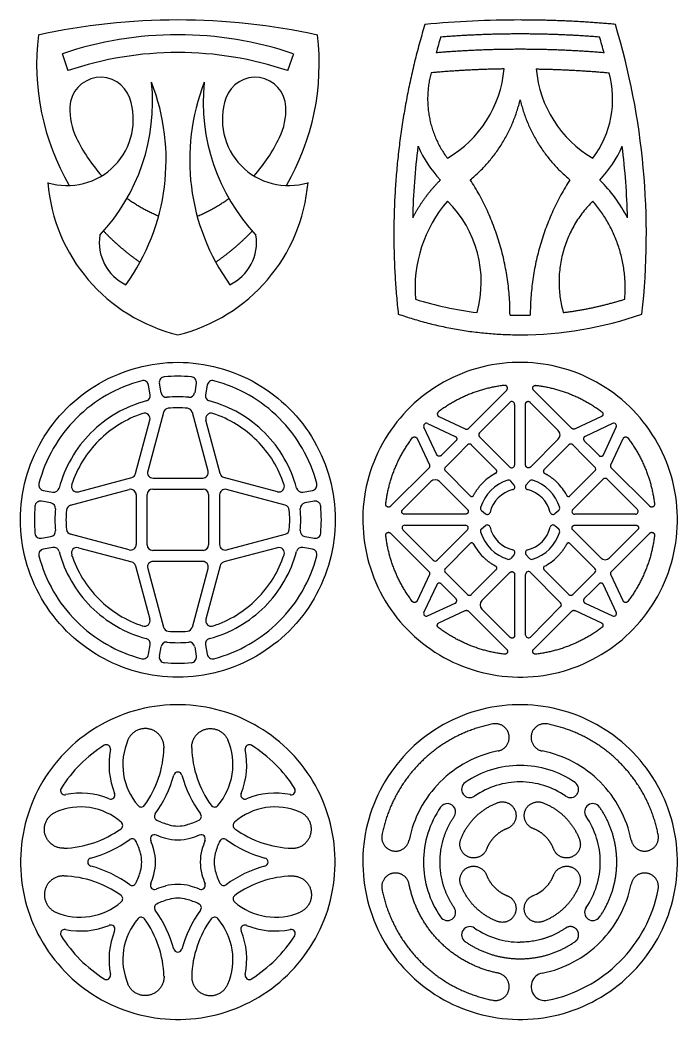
# Model space of a CAD drawing. Header units: millimetres. Extents: x -105 to 105, y -117 to 106.
# Drawn here: x -105.3 to -31.9, y -5.2 to 106.3 of the extents above; entities that cross this region are included whole.
import ezdxf

# ---------------------------------------------------------------- set-up
doc = ezdxf.new("R2010")
doc.units = ezdxf.units.MM
doc.header["$MEASUREMENT"] = 0
doc.layers.add('Layer 03', color=5, linetype='Continuous')

msp = doc.modelspace()

# ---------------------------------------------------------------- linework, layer by layer
at = {"layer": 'Layer 03'}
for p, q in [((-99.98, 100.65), (-100.62, 102.54)), ((-74.85, 102.54), (-75.49, 100.65)), ((-90.82, 64.52), (-91.01, 65.58)), ((-89.61, 64.73), (-89.8, 65.8)), ((-85.68, 65.8), (-85.86, 64.73)), ((-84.46, 65.58), (-84.65, 64.52)), ((-55.32, 60.76), (-51.05, 65.04)), ((-43.78, 60.76), (-48.06, 65.04)), ((-54.08, 60.27), (-50.69, 63.65)), ((-48.46, 63.7), (-45.29, 60.53)), ((-89.35, 62.55), (-91.1, 56)), ((-84.37, 56), (-86.12, 62.55)), ((-50.17, 63.44), (-50.17, 56.67)), ((-48.94, 56.67), (-48.94, 63.5)), ((-92.45, 55.72), (-90.86, 61.68)), ((-83.02, 55.72), (-84.62, 61.68)), ((-58.61, 62.07), (-55.67, 60.7)), ((-40.49, 62.07), (-43.43, 60.7)), ((-58.85, 57.82), (-60.28, 60.9)), ((-59.88, 61.31), (-56.8, 59.87)), ((-39.23, 61.31), (-42.3, 59.87)), ((-40.25, 57.82), (-38.82, 60.9)), ((-61.05, 59.63), (-59.68, 56.69)), ((-56.71, 59.37), (-57.53, 58.55)), ((-50.69, 56.45), (-54.08, 59.83)), ((-45.29, 59.57), (-48.41, 56.45)), ((-42.39, 59.37), (-41.57, 58.55)), ((-39.42, 56.69), (-38.05, 59.63)), ((-57.53, 58.55), (-58.35, 57.73)), ((-55.43, 58.91), (-56.66, 57.68)), ((-52.21, 56.13), (-55, 58.91)), ((-44.11, 58.91), (-46.89, 56.13)), ((-42.44, 57.68), (-43.67, 58.91)), ((-41.57, 58.55), (-40.75, 57.73)), ((-56.66, 57.68), (-57.89, 56.45)), ((-41.21, 56.45), (-42.44, 57.68)), ((-59.74, 56.34), (-64.02, 52.07)), ((-57.89, 56.02), (-55.11, 53.23)), ((-44, 53.23), (-41.21, 56.02)), ((-35.09, 52.07), (-39.36, 56.34)), ((-98.84, 53.69), (-92.89, 55.29)), ((-90.51, 55.22), (-87.74, 55.22)), ((-87.74, 55.22), (-84.96, 55.22)), ((-76.63, 53.69), (-82.59, 55.29)), ((-62.68, 51.67), (-59.51, 54.84)), ((-58.55, 54.84), (-55.43, 51.71)), ((-50.21, 54.43), (-50.59, 54.89)), ((-48.9, 54.43), (-48.51, 54.89)), ((-43.67, 51.71), (-40.29, 55.1)), ((-39.86, 55.1), (-36.47, 51.71)), ((-102.75, 53.84), (-101.68, 53.66)), ((-99.71, 52.18), (-93.16, 53.94)), ((-90.54, 53.99), (-87.74, 53.99)), ((-87.74, 53.99), (-84.93, 53.99)), ((-75.76, 52.18), (-82.31, 53.94)), ((-73.79, 53.66), (-72.73, 53.84)), ((-101.9, 52.44), (-102.96, 52.63)), ((-92.39, 53.35), (-92.39, 50.57)), ((-91.16, 50.57), (-91.16, 53.38)), ((-84.31, 53.38), (-84.31, 50.57)), ((-83.08, 53.35), (-83.08, 50.57)), ((-72.51, 52.63), (-73.58, 52.44)), ((-53.87, 51.61), (-53.41, 51.23)), ((-45.24, 51.61), (-45.69, 51.23)), ((-92.39, 50.57), (-92.39, 47.8)), ((-91.16, 47.77), (-91.16, 50.57)), ((-84.31, 50.57), (-84.31, 47.77)), ((-83.08, 50.57), (-83.08, 47.8)), ((-55.65, 51.19), (-62.48, 51.19)), ((-36.69, 51.19), (-43.46, 51.19)), ((-64.02, 49.08), (-59.74, 44.8)), ((-59.25, 46.05), (-62.63, 49.43)), ((-62.42, 49.96), (-55.65, 49.96)), ((-55.43, 49.43), (-58.81, 46.05)), ((-53.87, 49.54), (-53.41, 49.92)), ((-45.69, 49.92), (-45.24, 49.54)), ((-40.55, 46.31), (-43.67, 49.43)), ((-43.46, 49.96), (-36.62, 49.96)), ((-36.42, 49.48), (-39.59, 46.31)), ((-39.36, 44.8), (-35.09, 49.08)), ((-102.96, 48.51), (-101.9, 48.7)), ((-93.16, 47.21), (-99.71, 48.96)), ((-82.31, 47.21), (-75.76, 48.96)), ((-73.58, 48.7), (-72.51, 48.51)), ((-101.68, 47.49), (-102.75, 47.3)), ((-98.84, 47.45), (-92.89, 45.86)), ((-87.74, 47.15), (-90.54, 47.15)), ((-84.93, 47.15), (-87.74, 47.15)), ((-76.63, 47.45), (-82.59, 45.86)), ((-72.73, 47.3), (-73.79, 47.49)), ((-55.11, 47.91), (-57.89, 45.13)), ((-41.21, 45.13), (-44, 47.91)), ((-87.74, 45.92), (-90.51, 45.92)), ((-84.96, 45.92), (-87.74, 45.92)), ((-50.21, 46.71), (-50.59, 46.26)), ((-48.51, 46.26), (-48.9, 46.71)), ((-92.45, 45.42), (-90.86, 39.47)), ((-91.1, 45.15), (-89.35, 38.6)), ((-86.12, 38.6), (-84.37, 45.15)), ((-83.02, 45.42), (-84.62, 39.47)), ((-57.89, 44.69), (-56.66, 43.46)), ((-55, 42.23), (-52.21, 45.02)), ((-53.82, 41.57), (-50.69, 44.69)), ((-48.41, 44.69), (-45.03, 41.31)), ((-46.89, 45.02), (-44.11, 42.23)), ((-42.44, 43.46), (-41.21, 44.69)), ((-59.68, 44.45), (-61.05, 41.51)), ((-50.17, 44.48), (-50.17, 37.64)), ((-48.94, 37.71), (-48.94, 44.48)), ((-38.05, 41.51), (-39.42, 44.45)), ((-58.85, 43.32), (-60.28, 40.25)), ((-57.53, 42.59), (-58.35, 43.41)), ((-56.71, 41.77), (-57.53, 42.59)), ((-56.66, 43.46), (-55.43, 42.23)), ((-43.67, 42.23), (-42.44, 43.46)), ((-41.57, 42.59), (-42.39, 41.77)), ((-40.75, 43.41), (-41.57, 42.59)), ((-38.82, 40.25), (-40.25, 43.32)), ((-59.88, 39.84), (-56.8, 41.27)), ((-42.3, 41.27), (-39.23, 39.84)), ((-58.61, 39.07), (-55.67, 40.44)), ((-55.32, 40.38), (-51.05, 36.11)), ((-50.65, 37.45), (-53.82, 40.61)), ((-45.03, 40.88), (-48.41, 37.49)), ((-48.06, 36.11), (-43.78, 40.38)), ((-43.43, 40.44), (-40.49, 39.07)), ((-91.01, 35.56), (-90.82, 36.63)), ((-89.8, 35.35), (-89.61, 36.41)), ((-85.86, 36.41), (-85.68, 35.35)), ((-84.65, 36.63), (-84.46, 35.56))]:
    msp.add_line(p, q, dxfattribs=at)
for centre, radius, start, end in [((-87.74, 33.05), 73.26, 90, 102.2695), ((-87.74, 33.05), 73.26, 77.7305, 90), ((-49.55, -8.15), 114.46, 90, 95.3285), ((-116.34, 82.42), 80.87, 353.6714, 16.8128), ((-76.57, 101.39), 26.93, 173.0705, 210.1946), ((-87.74, 64.51), 40.16, 90, 108.7123), ((-87.74, 64.51), 40.16, 71.2877, 90), ((-98.9, 101.39), 26.93, 329.8054, 6.9295), ((17.23, 82.42), 78.79, 163.7768, 165.1262), ((-116.34, 82.42), 78.79, 14.8738, 16.2232), ((-87.74, 64.51), 38.17, 90, 108.7123), ((-87.74, 64.51), 38.17, 71.2877, 90), ((-64.12, 101.98), 12.83, 300.2039, 354.9475), ((-34.98, 101.98), 12.83, 185.0525, 239.7961), ((-50.26, 97.51), 11.03, 323.1462, 15.2845), ((-96.35, 96.49), 3.43, 18.7782, 177.8169), ((-112.18, 97.14), 21.62, 316.695, 5.8814), ((-112.87, 90.7), 23.82, 324.2402, 21.3168), ((-62.6, 90.7), 23.82, 158.6832, 215.7598), ((-63.29, 97.14), 21.62, 174.1186, 223.305), ((-79.12, 96.49), 3.43, 2.1831, 161.2218), ((-100.09, 95.22), 7.38, 252.9159, 18.7782), ((-75.39, 95.22), 7.38, 161.2218, 287.0841), ((-92.47, 96.34), 7.32, 177.8169, 205.3822), ((-83, 96.34), 7.32, 334.6178, 2.1831), ((-82.97, 100.85), 17.83, 205.3822, 221.9607), ((-92.5, 100.85), 17.83, 318.0393, 334.6178), ((17.23, 82.42), 78.79, 172.8461, 178.6789), ((-48.84, 97.51), 13.2, 203.5389, 223.2928), ((-50.26, 97.51), 13.2, 316.7072, 336.4611), ((-116.34, 82.42), 78.79, 1.3211, 7.1539), ((-83.22, 89.76), 19.1, 184.7834, 256.3342), ((-92.25, 89.76), 19.1, 283.6658, 355.2166), ((-52.7, 76.39), 17.05, 27.4007, 45.0238), ((-46.4, 76.39), 14.88, 139.2287, 184.7262), ((-66.53, 77.1), 12.64, 344.3037, 45.4821), ((-91.28, 81.5), 5.23, 170.9771, 244.4599), ((-84.19, 81.5), 5.23, 295.5401, 9.0229), ((-49.55, 112.41), 39.03, 252.5978, 262.9238), ((-49.55, 112.41), 39.03, 268.3405, 270), ((-49.55, 112.41), 41.21, 270, 289.2598), ((-49.55, 112.41), 39.03, 270, 271.6595), ((-87.74, 50.57), 16.01, 104.5845, 135), ((-91.61, 65.48), 0.615, 10, 104.5845), ((-89.19, 65.9), 0.615, 95.4155, 190), ((-87.74, 50.57), 16.01, 90, 95.4155), ((-87.74, 50.57), 16.01, 84.5845, 90), ((-86.28, 65.9), 0.615, 350, 84.5845), ((-83.86, 65.48), 0.615, 75.4155, 170), ((-87.74, 50.57), 16.01, 45, 75.4155), ((-89, 64.84), 0.615, 190, 275.0699), ((-86.47, 64.84), 0.615, 264.9301, 350), ((-87.74, 50.57), 13.71, 104.9301, 135), ((-91.43, 64.41), 0.615, 284.9301, 10), ((-87.74, 50.57), 13.71, 90, 95.0699), ((-87.74, 50.57), 13.71, 84.9301, 90), ((-84.05, 64.41), 0.615, 170, 255.0699), ((-87.74, 50.57), 13.71, 45, 75.0699), ((-50.48, 63.44), 0.308, 0, 135), ((-88.75, 62.39), 0.615, 94.9238, 165), ((-87.74, 50.57), 12.48, 90, 94.9238), ((-87.74, 50.57), 12.48, 85.0762, 90), ((-86.72, 62.39), 0.615, 15, 85.0762), ((-87.74, 50.57), 16.01, 135, 165.4155), ((-87.74, 50.57), 12.48, 108.2521, 135), ((-91.45, 61.84), 0.615, 345, 108.2521), ((-84.02, 61.84), 0.615, 71.7479, 195), ((-87.74, 50.57), 12.48, 45, 71.7479), ((-87.74, 50.57), 16.01, 14.5845, 45), ((-87.74, 50.57), 13.71, 135, 165.0699), ((-87.74, 50.57), 13.71, 14.9301, 45), ((-60.01, 61.03), 0.308, 135, 205), ((-60.01, 61.03), 0.308, 65, 135), ((-53.86, 60.05), 0.308, 135, 225), ((-45.77, 60.05), 0.677, 315, 45), ((-39.1, 61.03), 0.308, 45, 115), ((-39.1, 61.03), 0.308, 335, 45), ((-87.74, 50.57), 12.48, 135, 161.7479), ((-87.74, 50.57), 12.48, 18.2521, 45), ((-55.21, 58.7), 0.308, 45, 135), ((-43.89, 58.7), 0.308, 45, 135), ((-90.51, 55.84), 0.615, 165, 270), ((-84.96, 55.84), 0.615, 270, 15), ((-57.68, 56.23), 0.308, 135, 225), ((-50.48, 56.67), 0.308, 225, 0), ((-41.43, 56.23), 0.308, 315, 45), ((-93.05, 55.88), 0.615, 285, 345), ((-82.43, 55.88), 0.615, 195, 255), ((-59.03, 54.36), 0.677, 45, 135), ((-49.55, 50.57), 4.62, 107.1882, 162.8118), ((-49.55, 50.57), 5.86, 117.6095, 135), ((-50.83, 54.69), 0.308, 40, 107.1882), ((-48.28, 54.69), 0.308, 72.8118, 140), ((-49.55, 50.57), 4.62, 17.1882, 72.8118), ((-49.55, 50.57), 5.86, 27.6095, 45), ((-40.07, 54.88), 0.308, 45, 135), ((-102.64, 54.45), 0.615, 165.4155, 260), ((-101.57, 54.26), 0.615, 260, 345.0699), ((-99, 54.29), 0.615, 161.7479, 285), ((-93, 53.35), 0.615, 0, 105), ((-90.54, 53.38), 0.615, 90, 180), ((-84.93, 53.38), 0.615, 360, 90), ((-82.47, 53.35), 0.615, 75, 180), ((-76.47, 54.29), 0.615, 255, 18.2521), ((-73.9, 54.26), 0.615, 194.9301, 280), ((-72.83, 54.45), 0.615, 280, 14.5845), ((-49.55, 50.57), 3.46, 103.6987, 166.3013), ((-50.44, 54.23), 0.308, 283.6987, 40), ((-48.66, 54.23), 0.308, 140, 256.3013), ((-49.55, 50.57), 3.46, 13.6987, 76.3013), ((-103.07, 52.03), 0.615, 80, 174.5845), ((-102, 51.84), 0.615, 354.9301, 80), ((-73.47, 51.84), 0.615, 100, 185.0699), ((-72.41, 52.03), 0.615, 5.4155, 100), ((-87.74, 50.57), 16.01, 174.5845, 180), ((-87.74, 50.57), 13.71, 174.9301, 180), ((-87.74, 50.57), 12.48, 175.0762, 180), ((-99.55, 51.59), 0.615, 105, 175.0762), ((-75.92, 51.59), 0.615, 4.9238, 75), ((-87.74, 50.57), 12.48, 360, 4.9238), ((-87.74, 50.57), 13.71, 0, 5.0699), ((-87.74, 50.57), 16.01, 360, 5.4155), ((-53.67, 51.85), 0.308, 162.8118, 230), ((-53.21, 51.47), 0.308, 230, 346.3013), ((-45.89, 51.47), 0.308, 193.6987, 310), ((-45.44, 51.85), 0.308, 310, 17.1882), ((-43.46, 51.5), 0.308, 135, 270), ((-36.69, 51.5), 0.308, 270, 45), ((-87.74, 50.57), 16.01, 180, 185.4155), ((-87.74, 50.57), 13.71, 180, 185.0699), ((-87.74, 50.57), 12.48, 180, 184.9238), ((-87.74, 50.57), 12.48, 355.0762, 0), ((-87.74, 50.57), 13.71, 354.9301, 360), ((-87.74, 50.57), 16.01, 354.5845, 360), ((-102, 49.31), 0.615, 280, 5.0699), ((-99.55, 49.55), 0.615, 184.9238, 255), ((-75.92, 49.55), 0.615, 285, 355.0762), ((-73.47, 49.31), 0.615, 174.9301, 260), ((-62.42, 49.65), 0.308, 90, 225), ((-55.65, 49.65), 0.308, 315, 90), ((-53.67, 49.3), 0.308, 130, 197.1882), ((-49.55, 50.57), 4.62, 197.1882, 252.8118), ((-53.21, 49.68), 0.308, 13.6987, 130), ((-49.55, 50.57), 3.46, 193.6987, 256.3013), ((-49.55, 50.57), 3.46, 283.6987, 346.3013), ((-49.55, 50.57), 4.62, 287.1882, 342.8118), ((-45.89, 49.68), 0.308, 50, 166.3013), ((-45.44, 49.3), 0.308, 342.8118, 50), ((-103.07, 49.12), 0.615, 185.4155, 280), ((-72.41, 49.12), 0.615, 260, 354.5845), ((-102.64, 46.69), 0.615, 100, 194.5845), ((-101.57, 46.88), 0.615, 14.9301, 100), ((-87.74, 50.57), 13.71, 194.9301, 225), ((-99, 46.86), 0.615, 75, 198.2521), ((-93, 47.8), 0.615, 255, 360), ((-90.54, 47.77), 0.615, 180, 270), ((-84.93, 47.77), 0.615, 270, 0), ((-82.47, 47.8), 0.615, 180, 285), ((-87.74, 50.57), 13.71, 315, 345.0699), ((-76.47, 46.86), 0.615, 341.7479, 105), ((-73.9, 46.88), 0.615, 80, 165.0699), ((-72.83, 46.69), 0.615, 345.4155, 80), ((-49.55, 50.57), 5.86, 207.6095, 225), ((-50.44, 46.91), 0.308, 320, 76.3013), ((-48.66, 46.91), 0.308, 103.6987, 220), ((-87.74, 50.57), 16.01, 194.5845, 225), ((-87.74, 50.57), 12.48, 198.2521, 225), ((-93.05, 45.26), 0.615, 15, 75), ((-90.51, 45.3), 0.615, 90, 195), ((-84.96, 45.3), 0.615, 345, 90), ((-82.43, 45.26), 0.615, 105, 165), ((-87.74, 50.57), 12.48, 315, 341.7479), ((-87.74, 50.57), 16.01, 315, 345.4155), ((-59.03, 46.27), 0.308, 225, 315), ((-50.83, 46.46), 0.308, 252.8118, 320), ((-48.28, 46.46), 0.308, 220, 287.1882), ((-49.55, 50.57), 5.86, 297.6095, 315), ((-40.07, 46.79), 0.677, 225, 315), ((-57.68, 44.91), 0.308, 135, 225), ((-48.63, 44.48), 0.308, 45, 180), ((-41.43, 44.91), 0.308, 315, 45), ((-87.74, 50.57), 12.48, 225, 251.7479), ((-87.74, 50.57), 12.48, 288.2521, 315), ((-55.21, 42.45), 0.308, 225, 315), ((-53.34, 41.09), 0.677, 135, 225), ((-45.25, 41.09), 0.308, 315, 45), ((-43.89, 42.45), 0.308, 225, 315), ((-87.74, 50.57), 13.71, 225, 255.0699), ((-87.74, 50.57), 13.71, 284.9301, 315), ((-60.01, 40.12), 0.308, 155, 225), ((-39.1, 40.12), 0.308, 315, 25), ((-87.74, 50.57), 16.01, 225, 255.4155), ((-91.45, 39.31), 0.615, 251.7479, 15), ((-84.02, 39.31), 0.615, 165, 288.2521), ((-87.74, 50.57), 16.01, 284.5845, 315), ((-60.01, 40.12), 0.308, 225, 295), ((-39.1, 40.12), 0.308, 245, 315), ((-88.75, 38.76), 0.615, 195, 265.0762), ((-87.74, 50.57), 12.48, 265.0762, 270), ((-87.74, 50.57), 12.48, 270, 274.9238), ((-86.72, 38.76), 0.615, 274.9238, 345), ((-91.43, 36.73), 0.615, 350, 75.0699), ((-89, 36.31), 0.615, 84.9301, 170), ((-87.74, 50.57), 13.71, 264.9301, 270), ((-87.74, 50.57), 13.71, 270, 275.0699), ((-86.47, 36.31), 0.615, 10, 95.0699), ((-84.05, 36.73), 0.615, 104.9301, 190), ((-48.63, 37.71), 0.308, 180, 315), ((-91.61, 35.67), 0.615, 255.4155, 350), ((-89.19, 35.24), 0.615, 170, 264.5845), ((-87.74, 50.57), 16.01, 264.5845, 270), ((-87.74, 50.57), 16.01, 270, 275.4155), ((-86.28, 35.24), 0.615, 275.4155, 10), ((-83.86, 35.67), 0.615, 190, 284.5845), ((-86.95, 23.25), 6.93, 156.4209, 221.0779), ((-88.52, 23.25), 6.93, 318.9221, 23.5791), ((-87.74, 12.39), 15.4, 122.2443, 134.9978), ((-95.71, 25.02), 0.462, 348.5243, 122.2443), ((-86.95, 23.25), 8.47, 168.5243, 202.1931), ((-100.83, 25.48), 11.55, 324.2153, 358.1782), ((-74.65, 25.48), 11.55, 181.8218, 215.7847), ((-88.52, 23.25), 8.47, 337.8069, 11.4757), ((-79.77, 25.02), 0.462, 57.7557, 191.4757), ((-87.74, 12.39), 15.4, 45.0022, 57.7557), ((-49.55, 12.39), 12.63, 101.2341, 135), ((-49.55, 12.39), 12.63, 45, 78.7659), ((-87.75, 12.38), 15.4, 134.9281, 147.6815), ((-87.74, 21.97), 0.462, 14.9969, 165.0031), ((-87.72, 12.38), 15.4, 32.3185, 45.0719), ((-49.55, 12.39), 10.78, 90, 124.6281), ((-49.55, 12.39), 10.78, 55.3719, 90), ((-100.83, 25.48), 13.09, 323.8219, 345.0031), ((-74.65, 25.48), 13.09, 194.9969, 216.1781), ((-49.55, 12.39), 12.63, 135, 168.7659), ((-55.16, 20.5), 0.923, 124.6281, 304.6281), ((-49.55, 12.39), 8.94, 90, 124.6281), ((-49.55, 12.39), 8.94, 55.3719, 90), ((-43.95, 20.5), 0.923, 235.3719, 55.3719), ((-49.55, 12.39), 12.63, 11.2341, 45), ((-100.37, 20.36), 0.462, 147.6815, 281.4016), ((-75.1, 20.36), 0.462, 258.5984, 32.3185), ((-98.61, 11.61), 8.47, 67.7328, 101.4016), ((-95.22, 19.87), 0.462, 247.7328, 22.1931), ((-80.25, 19.87), 0.462, 157.8069, 292.2672), ((-76.86, 11.61), 8.47, 78.5984, 112.2672), ((-98.61, 11.61), 6.93, 48.8479, 113.505), ((-91.83, 18.99), 0.462, 221.0779, 324.2153), ((-83.64, 18.99), 0.462, 215.7847, 318.9221), ((-76.86, 11.61), 6.93, 66.495, 131.1521), ((-49.55, 12.39), 10.78, 145.3719, 180), ((-57.67, 17.99), 0.923, 325.3719, 145.3719), ((-41.44, 17.99), 0.923, 34.6281, 214.6281), ((-94.35, 16.48), 0.462, 305.7105, 48.8479), ((-89.89, 17.48), 0.462, 143.8219, 243.0228), ((-86.95, 23.25), 6.93, 243.0228, 255.2285), ((-88.52, 23.25), 6.93, 284.7715, 296.9772), ((-85.58, 17.48), 0.462, 296.9772, 36.1781), ((-81.12, 16.48), 0.462, 131.1521, 234.2895), ((-49.55, 12.39), 8.94, 360, 34.6281), ((-100.82, 25.48), 11.55, 271.7476, 305.7105), ((-87.74, 20.27), 3.86, 255.2285, 270), ((-87.74, 20.27), 3.86, 270, 284.7715), ((-74.65, 25.48), 11.55, 234.2895, 268.2524), ((-100.82, 25.48), 13.09, 284.9364, 306.1039), ((-92.84, 14.53), 0.462, 26.903, 126.1039), ((-98.61, 11.61), 6.93, 14.6973, 26.903), ((-90.34, 14.98), 0.462, 67.7328, 202.1931), ((-98.61, 11.61), 8.47, 14.6973, 22.1931), ((-86.95, 23.25), 8.47, 247.7328, 255.2285), ((-87.74, 20.27), 5.4, 255.2285, 270), ((-87.74, 20.27), 5.4, 270, 284.7715), ((-88.52, 23.25), 8.47, 284.7715, 292.2672), ((-85.14, 14.98), 0.462, 337.8069, 112.2672), ((-76.86, 11.61), 8.47, 157.8069, 165.3027), ((-76.86, 11.61), 6.93, 153.097, 165.3027), ((-82.63, 14.53), 0.462, 53.8961, 153.097), ((-74.65, 25.48), 13.09, 233.8961, 255.0636), ((-95.63, 12.39), 5.4, 0.0322, 14.6973), ((-79.84, 12.39), 5.4, 165.3027, 179.9678), ((-97.33, 12.39), 0.462, 104.9364, 255.0636), ((-95.63, 12.39), 3.86, 0.045, 14.6973), ((-95.63, 12.39), 3.86, 345.3027, 359.955), ((-95.63, 12.39), 5.4, 345.3027, 359.9678), ((-79.84, 12.39), 5.4, 180.0322, 194.6973), ((-79.84, 12.39), 3.86, 165.3027, 179.955), ((-79.84, 12.39), 3.86, 180.045, 194.6973), ((-78.14, 12.39), 0.462, 284.9364, 75.0636), ((-49.55, 12.39), 10.78, 180, 214.6281), ((-49.55, 12.39), 8.94, 325.3719, 360), ((-100.82, -0.71), 13.09, 53.8961, 75.0636), ((-98.61, 13.17), 6.93, 333.097, 345.3027), ((-76.86, 13.17), 6.93, 194.6973, 206.903), ((-74.65, -0.71), 13.09, 104.9364, 126.1039), ((-100.82, -0.71), 11.55, 54.2895, 88.2524), ((-98.61, 13.17), 8.47, 337.8069, 345.3027), ((-76.86, 13.17), 8.47, 194.6973, 202.1931), ((-74.65, -0.71), 11.55, 91.7476, 125.7105), ((-92.84, 10.24), 0.462, 233.8961, 333.097), ((-90.34, 9.8), 0.462, 157.8069, 292.2672), ((-86.95, 1.53), 8.47, 104.7715, 112.2672), ((-87.74, 4.5), 5.4, 90, 104.7715), ((-87.74, 4.5), 5.4, 75.2285, 90), ((-88.52, 1.53), 8.47, 67.7328, 75.2285), ((-85.14, 9.8), 0.462, 247.7328, 22.1931), ((-82.63, 10.24), 0.462, 206.903, 306.1039), ((-49.55, 12.39), 4.01, 291.0869, 315), ((-49.55, 12.39), 12.63, 315, 348.7659), ((-49.55, 12.39), 15.71, 315, 348.7659), ((-98.61, 13.17), 6.93, 246.495, 311.1521), ((-94.35, 8.3), 0.462, 311.1521, 54.2895), ((-86.95, 1.53), 6.93, 104.7715, 116.9772), ((-87.74, 4.5), 3.86, 90, 104.7715), ((-87.74, 4.5), 3.86, 75.2285, 90), ((-88.52, 1.53), 6.93, 63.0228, 75.2285), ((-81.12, 8.3), 0.462, 125.7105, 228.8479), ((-76.86, 13.17), 6.93, 228.8479, 293.505), ((-89.89, 7.3), 0.462, 116.9772, 216.1781), ((-100.83, -0.7), 13.09, 14.9969, 36.1781), ((-74.65, -0.7), 13.09, 143.8219, 165.0031), ((-85.58, 7.3), 0.462, 323.8219, 63.0228), ((-57.67, 6.79), 0.923, 214.6281, 34.6281), ((-41.44, 6.79), 0.923, 145.3719, 325.3719), ((-86.95, 1.53), 6.93, 138.9221, 203.5791), ((-91.83, 5.78), 0.462, 35.7847, 138.9221), ((-100.83, -0.7), 11.55, 1.8218, 35.7847), ((-74.65, -0.7), 11.55, 144.2153, 178.1782), ((-83.64, 5.78), 0.462, 41.0779, 144.2153), ((-88.52, 1.53), 6.93, 336.4209, 41.0779), ((-100.37, 4.42), 0.462, 78.5984, 212.3185), ((-98.61, 13.17), 8.47, 258.5984, 292.2672), ((-86.95, 1.53), 8.47, 157.8069, 191.4757), ((-95.22, 4.91), 0.462, 337.8069, 112.2672), ((-80.25, 4.91), 0.462, 67.7328, 202.1931), ((-88.52, 1.53), 8.47, 348.5243, 22.1931), ((-76.86, 13.17), 8.47, 247.7328, 281.4016), ((-75.1, 4.42), 0.462, 327.6815, 101.4016), ((-55.16, 4.27), 0.923, 55.3719, 235.3719), ((-49.55, 12.39), 8.94, 235.3719, 270), ((-87.75, 12.4), 15.4, 212.3185, 225.0719), ((-87.72, 12.4), 15.4, 314.9281, 327.6815), ((-49.55, 12.39), 12.63, 281.2341, 315), ((-87.74, 2.81), 0.462, 194.9969, 345.0031), ((-87.74, 12.39), 15.4, 225.0022, 237.7557), ((-87.74, 12.39), 15.4, 302.2443, 314.9978), ((-49.55, 12.39), 15.71, 281.2341, 315), ((-46.79, -1.51), 1.54, 101.2341, 281.2341), ((-95.71, -0.25), 0.462, 237.7557, 11.4757), ((-79.77, -0.25), 0.462, 168.5243, 302.2443)]:
    msp.add_arc(centre, radius, start, end, dxfattribs=at)
for points, weights in [([(-38.92, 105.82), (-44.23, 106.31), (-49.55, 106.31)], [1, 0.998919085472, 0.999999999485]), ([(-60.18, 105.82), (-64.97, 89.97), (-63.15, 73.51)], [1, 0.979678019334, 0.999999980619]), ([(-58.42, 104.44), (-53.99, 104.79), (-49.55, 104.79)], [1, 0.99922717296, 0.999999999631]), ([(-49.55, 104.79), (-45.11, 104.79), (-40.68, 104.44)], [0.999999999631, 0.99922717296, 1]), ([(-49.55, 103.04), (-54.24, 103.04), (-58.92, 102.65)], [0.999999999576, 0.999110613098, 1]), ([(-40.18, 102.65), (-44.86, 103.04), (-49.55, 103.04)], [1, 0.999110613098, 0.999999999576]), ([(-59.48, 100.42), (-60.9, 95.21), (-57.67, 90.9)], [0.999999951489, 0.89826403026, 1]), ([(-51.34, 100.85), (-55.42, 100.79), (-59.48, 100.42)], [1, 0.999301174812, 0.999999999334]), ([(-47.76, 100.85), (-43.69, 100.79), (-39.62, 100.42)], [1, 0.999301174645, 0.999999999667]), ([(-55.11, 88.5), (-50.81, 92.01), (-49.55, 97.42)], [0.999999948878, 0.946394657333, 1]), ([(-49.55, 97.42), (-48.29, 92.01), (-43.99, 88.5)], [0.999999974439, 0.946394644552, 1]), ([(-61.54, 84.24), (-60.32, 86.59), (-58.45, 88.46)], [1, 0.988197653245, 0.999999988744]), ([(-50.68, 73.4), (-50.68, 81.6), (-55.11, 88.5)], [1, 0.959636422425, 0.999999961506]), ([(-43.99, 88.5), (-48.42, 81.6), (-48.42, 73.4)], [1, 0.959636422425, 0.999999961506]), ([(-89.89, 84.42), (-91.77, 85.21), (-93.42, 86.4)], [1, 0.993526494623, 1]), ([(-85.58, 84.42), (-83.7, 85.21), (-82.05, 86.4)], [1, 0.993526494623, 1]), ([(-41.44, 86.11), (-46.76, 80.87), (-44.74, 73.68)], [0.999999933642, 0.860837947346, 1]), ([(-37.88, 75.17), (-37.36, 81.38), (-41.44, 86.11)], [1, 0.922209240919, 0.999999962906]), ([(-96.03, 82.77), (-94.17, 80.83), (-91.96, 79.29)], [1, 0.995032216556, 1]), ([(-79.44, 82.77), (-81.3, 80.83), (-83.51, 79.29)], [1, 0.995032216556, 1]), ([(-44.74, 73.68), (-41.24, 74.11), (-37.88, 75.17)], [0.999999998065, 0.995942724374, 1]), ([(-63.15, 73.51), (-56.54, 71.2), (-49.55, 71.2)], [0.999999993281, 0.985908915034, 1]), ([(-51.3, 65.56), (-55.39, 65.09), (-58.67, 62.6)], [1, 0.96475630037, 0.999999966389]), ([(-47.8, 65.56), (-43.72, 65.09), (-40.43, 62.6)], [1, 0.96475630037, 0.999999966389]), ([(-55.67, 60.7), (-55.48, 60.61), (-55.32, 60.76)], [0.999999913765, 0.819152087406, 1]), ([(-43.43, 60.7), (-43.63, 60.61), (-43.78, 60.76)], [0.999999913765, 0.819152087406, 1]), ([(-64.54, 52.32), (-64.07, 56.41), (-61.58, 59.69)], [1, 0.964756291967, 0.999999983194]), ([(-37.53, 59.69), (-35.04, 56.41), (-34.56, 52.32)], [0.999999983194, 0.964756291967, 1]), ([(-59.68, 56.69), (-59.59, 56.5), (-59.74, 56.34)], [0.999999913765, 0.819152087406, 1]), ([(-39.36, 56.34), (-39.51, 56.5), (-39.42, 56.69)], [1, 0.819152130524, 0.99999982753]), ([(-54.74, 53.29), (-54.33, 54.08), (-53.69, 54.71)], [1, 0.98850645348, 0.999999994519]), ([(-46.84, 55.76), (-46.04, 55.35), (-45.41, 54.71)], [1, 0.98850645348, 0.999999994519]), ([(-61.58, 41.46), (-64.07, 44.74), (-64.54, 48.82)], [0.999999983194, 0.964756291967, 1]), ([(-34.56, 48.82), (-35.04, 44.74), (-37.53, 41.46)], [1, 0.964756291967, 0.999999983194]), ([(-44.36, 47.86), (-44.78, 47.06), (-45.41, 46.43)], [1, 0.98850645348, 0.999999994519]), ([(-52.27, 45.38), (-53.06, 45.8), (-53.69, 46.43)], [1, 0.98850645348, 0.999999994519]), ([(-59.74, 44.8), (-59.59, 44.65), (-59.68, 44.45)], [1, 0.819152087406, 0.999999913765]), ([(-39.42, 44.45), (-39.51, 44.65), (-39.36, 44.8)], [0.999999913765, 0.819152087406, 1]), ([(-55.67, 40.44), (-55.48, 40.53), (-55.32, 40.38)], [0.999999913765, 0.819152087406, 1]), ([(-43.78, 40.38), (-43.63, 40.53), (-43.43, 40.44)], [1, 0.819152087406, 0.999999913765]), ([(-51.3, 35.58), (-55.39, 36.06), (-58.67, 38.55)], [1, 0.964756291967, 0.999999983194]), ([(-40.43, 38.55), (-43.72, 36.06), (-47.8, 35.58)], [0.999999983194, 0.964756291967, 1]), ([(-52.61, 27.79), (-57.29, 26.87), (-60.66, 23.5)], [0.999999979448, 0.956900043013, 1]), ([(-38.45, 23.5), (-41.82, 26.87), (-46.49, 27.79)], [1, 0.956900063564, 0.999999938345]), ([(-60.66, 23.5), (-64.03, 20.12), (-64.96, 15.45)], [1, 0.956900043013, 0.999999979448]), ([(-34.15, 15.45), (-35.07, 20.12), (-38.45, 23.5)], [0.999999979448, 0.956900043013, 1]), ([(-54.57, 17.4), (-53.5, 18.46), (-52.1, 19)], [1, 0.978304970324, 0.99999997931]), ([(-47, 19), (-45.6, 18.46), (-44.54, 17.4)], [0.999999989655, 0.978304965151, 1]), ([(-38.77, 12.39), (-38.77, 15.75), (-40.68, 18.52)], [0.999999978393, 0.954687881117, 1]), ([(-58.49, 12.39), (-58.49, 15.17), (-56.91, 17.47)], [0.999999978393, 0.954687881117, 1]), ([(-56.17, 14.94), (-55.63, 16.34), (-54.57, 17.4)], [0.999999989655, 0.978304965151, 1]), ([(-44.54, 17.4), (-43.48, 16.34), (-42.94, 14.94)], [1, 0.978304970324, 0.99999997931]), ([(-51, 16.13), (-51.79, 15.83), (-52.39, 15.23)], [0.99999997931, 0.978304970324, 1]), ([(-46.71, 15.23), (-47.31, 15.83), (-48.11, 16.13)], [1, 0.978304965151, 0.999999989655]), ([(-52.39, 15.23), (-52.99, 14.63), (-53.3, 13.83)], [1, 0.978304965151, 0.999999989655]), ([(-45.81, 13.83), (-46.11, 14.63), (-46.71, 15.23)], [0.99999997931, 0.978304970324, 1]), ([(-56.91, 7.31), (-58.49, 9.6), (-58.49, 12.39)], [1, 0.954687881117, 0.999999978393]), ([(-40.68, 6.26), (-38.77, 9.03), (-38.77, 12.39)], [1, 0.954687881117, 0.999999978393]), ([(-53.3, 10.94), (-52.99, 10.15), (-52.39, 9.55)], [0.999999989655, 0.978304965151, 1]), ([(-46.71, 9.55), (-46.11, 10.15), (-45.81, 10.94)], [1, 0.978304970324, 0.99999997931]), ([(-64.96, 9.33), (-64.03, 4.65), (-60.66, 1.28)], [0.999999979448, 0.956900043013, 1]), ([(-58.48, 3.46), (-61.19, 6.17), (-61.94, 9.93)], [1, 0.956900063564, 0.999999938345]), ([(-54.57, 7.37), (-55.63, 8.44), (-56.17, 9.84)], [1, 0.978304965151, 0.999999989655]), ([(-52.39, 9.55), (-51.79, 8.95), (-51, 8.64)], [1, 0.978304970324, 0.99999997931]), ([(-42.94, 9.84), (-43.48, 8.44), (-44.54, 7.37)], [0.99999997931, 0.978304970324, 1]), ([(-52.1, 5.77), (-53.5, 6.31), (-54.57, 7.37)], [0.999999989655, 0.978304965151, 1]), ([(-44.54, 7.37), (-45.6, 6.31), (-47, 5.77)], [1, 0.978304965151, 0.999999989655]), ([(-44.47, 5.03), (-46.77, 3.45), (-49.55, 3.45)], [0.999999978393, 0.954687881117, 1]), ([(-52.01, 0), (-55.77, 0.75), (-58.48, 3.46)], [0.999999979448, 0.956900043013, 1]), ([(-55.68, 3.52), (-52.91, 1.6), (-49.55, 1.6)], [1, 0.954687881117, 0.999999978393]), ([(-49.55, 1.6), (-46.19, 1.6), (-43.42, 3.52)], [0.999999978393, 0.954687881117, 1]), ([(-60.66, 1.28), (-57.29, -2.09), (-52.61, -3.02)], [1, 0.956900053289, 0.999999958897])]:
    msp.add_rational_spline(points, weights, degree=2, dxfattribs=at)
for points in [[(-87.74, 68.13), (-89.27, 68.13), (-92.33, 67.72), (-96.61, 65.95), (-100.29, 63.13), (-103.11, 59.45), (-104.89, 55.17), (-105.49, 50.57), (-104.89, 45.98), (-103.11, 41.69), (-100.29, 38.02), (-96.61, 35.2), (-92.33, 33.42), (-87.74, 32.82), (-83.14, 33.42), (-78.86, 35.2), (-75.18, 38.02), (-72.36, 41.69), (-70.59, 45.98), (-69.98, 50.57), (-70.59, 55.17), (-72.36, 59.45), (-75.18, 63.13), (-78.86, 65.95), (-83.14, 67.72), (-86.2, 68.13), (-87.74, 68.13)], [(-60.48, 64.31), (-59.28, 65.27), (-56.63, 66.86), (-52.17, 68.13), (-47.54, 68.21), (-43.04, 67.09), (-38.99, 64.84), (-35.65, 61.62), (-33.27, 57.65), (-31.99, 53.19), (-31.91, 48.56), (-33.03, 44.06), (-35.28, 40.01), (-38.5, 36.67), (-42.48, 34.29), (-46.93, 33.01), (-51.57, 32.93), (-56.06, 34.05), (-60.12, 36.3), (-63.45, 39.52), (-65.84, 43.5), (-67.11, 47.95), (-67.19, 52.59), (-66.07, 57.08), (-63.82, 61.14), (-61.68, 63.36), (-60.48, 64.31)], [(-98.66, 26.13), (-97.46, 27.08), (-94.81, 28.67), (-90.36, 29.95), (-85.72, 30.03), (-81.23, 28.91), (-77.17, 26.66), (-73.84, 23.44), (-71.45, 19.47), (-70.18, 15.01), (-70.1, 10.38), (-71.22, 5.88), (-73.47, 1.82), (-76.69, -1.51), (-80.66, -3.9), (-85.12, -5.17), (-89.75, -5.25), (-94.25, -4.13), (-98.3, -1.88), (-101.63, 1.34), (-104.02, 5.31), (-105.3, 9.77), (-105.38, 14.4), (-104.25, 18.9), (-102.01, 22.95), (-99.86, 25.17), (-98.66, 26.13)], [(-60.48, 26.13), (-59.28, 27.08), (-56.63, 28.67), (-52.17, 29.95), (-47.54, 30.03), (-43.04, 28.91), (-38.99, 26.66), (-35.65, 23.44), (-33.27, 19.47), (-31.99, 15.01), (-31.91, 10.38), (-33.03, 5.88), (-35.28, 1.82), (-38.5, -1.51), (-42.48, -3.9), (-46.93, -5.17), (-51.57, -5.25), (-56.06, -4.13), (-60.12, -1.88), (-63.45, 1.34), (-65.84, 5.31), (-67.11, 9.77), (-67.19, 14.4), (-66.07, 18.9), (-63.82, 22.95), (-61.68, 25.17), (-60.48, 26.13)]]:
    msp.add_open_spline(points, degree=3, dxfattribs=at)
for points, weights, knots in [([(-51.05, 65.04), (-50.89, 65.19), (-50.99, 65.39), (-51.08, 65.59), (-51.3, 65.56)], [1, 0.814994011218, 1, 0.814994011218, 1], [26.0388708, 26.0388708, 26.0388708, 26.2861018, 26.2861018, 26.5333328, 26.5333328, 26.5333328]), ([(-48.06, 65.04), (-48.21, 65.19), (-48.12, 65.39), (-48.02, 65.59), (-47.8, 65.56)], [1, 0.814994011218, 1, 0.814994011218, 1], [26.0388708, 26.0388708, 26.0388708, 26.2861018, 26.2861018, 26.5333328, 26.5333328, 26.5333328]), ([(-48.94, 63.5), (-48.94, 63.69), (-48.76, 63.76), (-48.59, 63.83), (-48.46, 63.7)], [0.999999919638, 0.831469652483, 1, 0.831469652483, 0.999999919638], [20.2205954, 20.2205954, 20.2205954, 20.4352049, 20.4352049, 20.6498145, 20.6498145, 20.6498145]), ([(-58.67, 62.6), (-58.81, 62.49), (-58.79, 62.32), (-58.77, 62.15), (-58.61, 62.07)], [0.999999938351, 0.870713296191, 1, 0.870713265367, 1], [19.3425924, 19.3425924, 19.3425924, 19.5482506, 19.5482506, 19.7539088, 19.7539088, 19.7539088]), ([(-40.43, 62.6), (-40.3, 62.49), (-40.31, 62.32), (-40.33, 62.15), (-40.49, 62.07)], [0.999999938351, 0.870713296191, 1, 0.870713265367, 1], [19.3425924, 19.3425924, 19.3425924, 19.5482506, 19.5482506, 19.7539088, 19.7539088, 19.7539088]), ([(-61.58, 59.69), (-61.47, 59.83), (-61.3, 59.81), (-61.13, 59.79), (-61.05, 59.63)], [0.999999938351, 0.870713296191, 1, 0.870713265367, 1], [19.3425924, 19.3425924, 19.3425924, 19.5482506, 19.5482506, 19.7539088, 19.7539088, 19.7539088]), ([(-56.8, 59.87), (-56.65, 59.8), (-56.63, 59.65), (-56.6, 59.49), (-56.71, 59.37)], [0.999999946123, 0.887010860117, 1, 0.887010833178, 1], [19.2558631, 19.2558631, 19.2558631, 19.4478493, 19.4478493, 19.6398355, 19.6398355, 19.6398355]), ([(-42.3, 59.87), (-42.45, 59.8), (-42.48, 59.65), (-42.51, 59.49), (-42.39, 59.37)], [0.999999946123, 0.887010860117, 1, 0.887010833178, 1], [6.2808075, 6.2808075, 6.2808075, 6.4727937, 6.4727937, 6.66478, 6.66478, 6.66478]), ([(-38.05, 59.63), (-37.98, 59.79), (-37.8, 59.81), (-37.63, 59.83), (-37.53, 59.69)], [1, 0.870713265367, 1, 0.870713296191, 0.999999938351], [6.6541514, 6.6541514, 6.6541514, 6.8598096, 6.8598096, 7.0654678, 7.0654678, 7.0654678]), ([(-58.35, 57.73), (-58.47, 57.62), (-58.62, 57.65), (-58.78, 57.68), (-58.85, 57.82)], [1, 0.887010833178, 1, 0.887010860117, 0.999999946123], [13.9712179, 13.9712179, 13.9712179, 14.1632041, 14.1632041, 14.3551903, 14.3551903, 14.3551903]), ([(-40.75, 57.73), (-40.64, 57.62), (-40.48, 57.65), (-40.32, 57.68), (-40.25, 57.82)], [1, 0.887010833178, 1, 0.887010860117, 0.999999946123], [0.9961624, 0.9961624, 0.9961624, 1.1881486, 1.1881486, 1.3801348, 1.3801348, 1.3801348]), ([(-52.27, 55.76), (-52.16, 55.82), (-52.15, 55.93), (-52.13, 56.05), (-52.21, 56.13)], [0.999999948603, 0.892211659986, 1, 0.892211634288, 1], [18.3715029, 18.3715029, 18.3715029, 18.5111176, 18.5111176, 18.6507325, 18.6507325, 18.6507325]), ([(-48.41, 56.45), (-48.56, 56.3), (-48.75, 56.38), (-48.94, 56.46), (-48.94, 56.67)], [0.999999839277, 0.831469692664, 1, 0.831469612302, 1], [27.1248098, 27.1248098, 27.1248098, 27.3604292, 27.3604292, 27.5960487, 27.5960487, 27.5960487]), ([(-46.89, 56.13), (-46.98, 56.05), (-46.96, 55.93), (-46.94, 55.82), (-46.84, 55.76)], [0.999999948603, 0.892211659986, 1, 0.892211659986, 0.999999948603], [26.6635025, 26.6635025, 26.6635025, 26.8031173, 26.8031173, 26.9427321, 26.9427321, 26.9427321]), ([(-55.11, 53.23), (-55.03, 53.15), (-54.91, 53.17), (-54.8, 53.18), (-54.74, 53.29)], [0.999999948603, 0.892211659986, 1, 0.892211685685, 0.999999897205], [16.2711465, 16.2711465, 16.2711465, 16.4107613, 16.4107613, 16.5503761, 16.5503761, 16.5503761]), ([(-44.36, 53.29), (-44.31, 53.18), (-44.19, 53.17), (-44.08, 53.15), (-44, 53.23)], [0.999999897205, 0.892211685685, 1, 0.892211634288, 1], [18.3715029, 18.3715029, 18.3715029, 18.5111176, 18.5111176, 18.6507325, 18.6507325, 18.6507325]), ([(-64.02, 52.07), (-64.17, 51.91), (-64.37, 52.01), (-64.57, 52.1), (-64.54, 52.32)], [1, 0.814994011218, 1, 0.814994011218, 1], [26.0388708, 26.0388708, 26.0388708, 26.2861018, 26.2861018, 26.5333328, 26.5333328, 26.5333328]), ([(-62.48, 51.19), (-62.67, 51.19), (-62.74, 51.36), (-62.81, 51.53), (-62.68, 51.67)], [0.999999919638, 0.831469652483, 1, 0.831469652483, 0.999999919638], [32.03779, 32.03779, 32.03779, 32.2523996, 32.2523996, 32.4670091, 32.4670091, 32.4670091]), ([(-55.43, 51.71), (-55.28, 51.57), (-55.36, 51.38), (-55.44, 51.19), (-55.65, 51.19)], [0.999999919638, 0.831469652483, 1, 0.831469612302, 1], [27.1248098, 27.1248098, 27.1248098, 27.3604292, 27.3604292, 27.5960487, 27.5960487, 27.5960487]), ([(-34.56, 52.32), (-34.54, 52.1), (-34.73, 52.01), (-34.93, 51.91), (-35.09, 52.07)], [1, 0.814994011218, 1, 0.814994011218, 1], [13.1413938, 13.1413938, 13.1413938, 13.3886248, 13.3886248, 13.6358558, 13.6358558, 13.6358558]), ([(-64.54, 48.82), (-64.57, 49.04), (-64.37, 49.14), (-64.17, 49.23), (-64.02, 49.08)], [1, 0.814994011218, 1, 0.814994011218, 1], [13.1413938, 13.1413938, 13.1413938, 13.3886248, 13.3886248, 13.6358558, 13.6358558, 13.6358558]), ([(-43.67, 49.43), (-43.82, 49.58), (-43.74, 49.77), (-43.66, 49.96), (-43.46, 49.96)], [0.999999919638, 0.831469652483, 1, 0.831469612302, 1], [27.1248098, 27.1248098, 27.1248098, 27.3604292, 27.3604292, 27.5960487, 27.5960487, 27.5960487]), ([(-36.62, 49.96), (-36.44, 49.96), (-36.36, 49.78), (-36.29, 49.61), (-36.42, 49.48)], [0.999999839277, 0.831469692664, 1, 0.831469692664, 0.999999839277], [20.2205954, 20.2205954, 20.2205954, 20.4352049, 20.4352049, 20.6498145, 20.6498145, 20.6498145]), ([(-35.09, 49.08), (-34.93, 49.23), (-34.73, 49.14), (-34.54, 49.04), (-34.56, 48.82)], [1, 0.814994011218, 1, 0.814994011218, 1], [26.0388708, 26.0388708, 26.0388708, 26.2861018, 26.2861018, 26.5333328, 26.5333328, 26.5333328]), ([(-54.74, 47.86), (-54.8, 47.96), (-54.91, 47.98), (-55.03, 48), (-55.11, 47.91)], [0.999999948603, 0.892211659986, 1, 0.892211634288, 1], [18.3715029, 18.3715029, 18.3715029, 18.5111176, 18.5111176, 18.6507325, 18.6507325, 18.6507325]), ([(-44, 47.91), (-44.08, 48), (-44.19, 47.98), (-44.31, 47.96), (-44.36, 47.86)], [0.999999948603, 0.892211659986, 1, 0.892211659986, 0.999999948603], [26.6635025, 26.6635025, 26.6635025, 26.8031173, 26.8031173, 26.9427321, 26.9427321, 26.9427321]), ([(-52.21, 45.02), (-52.13, 45.1), (-52.15, 45.21), (-52.16, 45.33), (-52.27, 45.38)], [0.999999948603, 0.892211659986, 1, 0.892211659986, 0.999999948603], [26.6635025, 26.6635025, 26.6635025, 26.8031173, 26.8031173, 26.9427321, 26.9427321, 26.9427321]), ([(-50.69, 44.69), (-50.55, 44.84), (-50.36, 44.76), (-50.17, 44.68), (-50.17, 44.48)], [0.999999919638, 0.831469652483, 1, 0.831469612302, 1], [27.1248098, 27.1248098, 27.1248098, 27.3604292, 27.3604292, 27.5960487, 27.5960487, 27.5960487]), ([(-46.84, 45.38), (-46.94, 45.33), (-46.96, 45.21), (-46.98, 45.1), (-46.89, 45.02)], [0.999999948603, 0.892211659986, 1, 0.892211634288, 1], [18.3715029, 18.3715029, 18.3715029, 18.5111176, 18.5111176, 18.6507325, 18.6507325, 18.6507325]), ([(-58.35, 43.41), (-58.47, 43.53), (-58.62, 43.5), (-58.78, 43.47), (-58.85, 43.32)], [1, 0.887010833178, 1, 0.887010860117, 0.999999946123], [0.9961624, 0.9961624, 0.9961624, 1.1881486, 1.1881486, 1.3801348, 1.3801348, 1.3801348]), ([(-40.25, 43.32), (-40.32, 43.47), (-40.48, 43.5), (-40.64, 43.53), (-40.75, 43.41)], [0.999999946123, 0.887010860117, 1, 0.887010833178, 1], [6.2808075, 6.2808075, 6.2808075, 6.4727937, 6.4727937, 6.66478, 6.66478, 6.66478]), ([(-61.05, 41.51), (-61.13, 41.35), (-61.3, 41.34), (-61.47, 41.32), (-61.58, 41.46)], [1, 0.870713265367, 1, 0.870713327016, 0.999999876703], [6.6541514, 6.6541514, 6.6541514, 6.8598096, 6.8598096, 7.0654678, 7.0654678, 7.0654678]), ([(-56.8, 41.27), (-56.65, 41.34), (-56.63, 41.5), (-56.6, 41.66), (-56.71, 41.77)], [0.999999946123, 0.887010860117, 1, 0.887010833178, 1], [6.2808075, 6.2808075, 6.2808075, 6.4727937, 6.4727937, 6.66478, 6.66478, 6.66478]), ([(-42.39, 41.77), (-42.51, 41.66), (-42.48, 41.5), (-42.45, 41.34), (-42.3, 41.27)], [1, 0.887010833178, 1, 0.887010860117, 0.999999946123], [0.9961624, 0.9961624, 0.9961624, 1.1881486, 1.1881486, 1.3801348, 1.3801348, 1.3801348]), ([(-37.53, 41.46), (-37.63, 41.32), (-37.8, 41.34), (-37.98, 41.35), (-38.05, 41.51)], [0.999999938351, 0.870713296191, 1, 0.870713265367, 1], [19.3425924, 19.3425924, 19.3425924, 19.5482506, 19.5482506, 19.7539088, 19.7539088, 19.7539088]), ([(-58.67, 38.55), (-58.81, 38.65), (-58.79, 38.82), (-58.77, 39), (-58.61, 39.07)], [0.999999938351, 0.870713296191, 1, 0.870713265367, 1], [19.3425924, 19.3425924, 19.3425924, 19.5482506, 19.5482506, 19.7539088, 19.7539088, 19.7539088]), ([(-40.49, 39.07), (-40.33, 39), (-40.31, 38.82), (-40.3, 38.65), (-40.43, 38.55)], [1, 0.870713265367, 1, 0.870713296191, 0.999999938351], [6.6541514, 6.6541514, 6.6541514, 6.8598096, 6.8598096, 7.0654678, 7.0654678, 7.0654678]), ([(-50.17, 37.64), (-50.17, 37.46), (-50.34, 37.38), (-50.51, 37.31), (-50.65, 37.45)], [0.999999919638, 0.831469652483, 1, 0.831469652483, 0.999999919638], [20.2205954, 20.2205954, 20.2205954, 20.4352049, 20.4352049, 20.6498145, 20.6498145, 20.6498145]), ([(-51.05, 36.11), (-50.89, 35.95), (-50.99, 35.75), (-51.08, 35.56), (-51.3, 35.58)], [1, 0.814994011218, 1, 0.814994011218, 1], [26.0388708, 26.0388708, 26.0388708, 26.2861018, 26.2861018, 26.5333328, 26.5333328, 26.5333328]), ([(-47.8, 35.58), (-48.02, 35.56), (-48.12, 35.75), (-48.21, 35.95), (-48.06, 36.11)], [1, 0.814994011218, 1, 0.814994011218, 1], [13.1413938, 13.1413938, 13.1413938, 13.3886248, 13.3886248, 13.6358558, 13.6358558, 13.6358558]), ([(-89.28, 25.11), (-89.23, 26.85), (-90.92, 27.23), (-92.61, 27.61), (-93.31, 26.02)], [0.999998429272, 0.770952322848, 1, 0.77095159209, 0.999999890781], [21.339351, 21.339351, 21.339351, 23.224837, 23.224837, 25.11033, 25.11033, 25.11033]), ([(-86.19, 25.11), (-86.25, 26.85), (-84.55, 27.23), (-82.86, 27.61), (-82.17, 26.02)], [0.999998429166, 0.7709523229, 1, 0.77095159209, 0.999999890781], [21.339351, 21.339351, 21.339351, 23.224837, 23.224837, 25.11033, 25.11033, 25.11033]), ([(-52.01, 24.78), (-50.5, 25.08), (-50.8, 26.59), (-51.1, 28.09), (-52.61, 27.79)], [1, 0.707106780064, 1, 0.707106919727, 0.999999720675], [155.811255, 155.811255, 155.811255, 157.382052, 157.382052, 158.952848, 158.952848, 158.952848]), ([(-46.49, 27.79), (-48, 28.09), (-48.3, 26.59), (-48.6, 25.08), (-47.09, 24.78)], [0.999999860338, 0.707106849895, 1, 0.707106780064, 1], [172.399946, 172.399946, 172.399946, 173.970742, 173.970742, 175.541539, 175.541539, 175.541539]), ([(-52.1, 19), (-50.67, 19.56), (-50.11, 18.12), (-49.56, 16.69), (-51, 16.13)], [0.999999860338, 0.707106849314, 1, 0.707106849314, 0.999999860338], [68.306856, 68.306856, 68.306856, 69.877653, 69.877653, 71.448449, 71.448449, 71.448449]), ([(-48.11, 16.13), (-49.54, 16.69), (-48.99, 18.12), (-48.44, 19.56), (-47, 19)], [0.999999860338, 0.707106849314, 1, 0.707106849314, 0.999999860338], [75.295593, 75.295593, 75.295593, 76.866389, 76.866389, 78.437185, 78.437185, 78.437185]), ([(-100.47, 13.94), (-102.2, 13.88), (-102.58, 15.58), (-102.96, 17.27), (-101.37, 17.96)], [0.999998429158, 0.770952322905, 1, 0.77095159209, 0.999999890781], [21.339351, 21.339351, 21.339351, 23.224837, 23.224837, 25.11033, 25.11033, 25.11033]), ([(-75, 13.94), (-73.27, 13.88), (-72.89, 15.58), (-72.51, 17.27), (-74.1, 17.96)], [0.99999842916, 0.770952322904, 1, 0.7709516467, 0.999999781562], [21.339351, 21.339351, 21.339351, 23.224838, 23.224838, 25.11033, 25.11033, 25.11033]), ([(-64.96, 15.45), (-65.26, 13.94), (-63.75, 13.64), (-62.24, 13.34), (-61.94, 14.85)], [0.999999860338, 0.707106849895, 1, 0.707106780064, 1], [172.399946, 172.399946, 172.399946, 173.970742, 173.970742, 175.541539, 175.541539, 175.541539]), ([(-53.3, 13.83), (-53.85, 12.4), (-55.29, 12.95), (-56.72, 13.5), (-56.17, 14.94)], [0.999999860338, 0.707106849314, 1, 0.707106849314, 0.999999860338], [75.295593, 75.295593, 75.295593, 76.866389, 76.866389, 78.437185, 78.437185, 78.437185]), ([(-42.94, 14.94), (-42.38, 13.5), (-43.82, 12.95), (-45.25, 12.4), (-45.81, 13.83)], [0.999999720675, 0.707106919145, 1, 0.707106849314, 0.999999860338], [68.306856, 68.306856, 68.306856, 69.877652, 69.877652, 71.448449, 71.448449, 71.448449]), ([(-37.16, 14.85), (-36.86, 13.34), (-35.36, 13.64), (-33.85, 13.94), (-34.15, 15.45)], [0.999999720675, 0.707106919727, 1, 0.707106849895, 0.999999860338], [155.811255, 155.811255, 155.811255, 157.382052, 157.382052, 158.952848, 158.952848, 158.952848]), ([(-61.94, 9.93), (-62.24, 11.44), (-63.75, 11.14), (-65.26, 10.84), (-64.96, 9.33)], [1, 0.707106780064, 1, 0.707106849895, 0.999999860338], [155.811255, 155.811255, 155.811255, 157.382052, 157.382052, 158.952848, 158.952848, 158.952848]), ([(-56.17, 9.84), (-56.72, 11.27), (-55.29, 11.83), (-53.85, 12.38), (-53.3, 10.94)], [0.999999860338, 0.707106849314, 1, 0.707106849314, 0.999999860338], [68.306856, 68.306856, 68.306856, 69.877653, 69.877653, 71.448449, 71.448449, 71.448449]), ([(-45.81, 10.94), (-45.25, 12.38), (-43.82, 11.83), (-42.38, 11.27), (-42.94, 9.84)], [0.999999860338, 0.707106849314, 1, 0.707106849314, 0.999999860338], [75.295593, 75.295593, 75.295593, 76.866389, 76.866389, 78.437185, 78.437185, 78.437185]), ([(-34.15, 9.33), (-33.85, 10.84), (-35.36, 11.14), (-36.86, 11.44), (-37.16, 9.93)], [0.999999860338, 0.707106849895, 1, 0.707106780064, 1], [172.399946, 172.399946, 172.399946, 173.970742, 173.970742, 175.541539, 175.541539, 175.541539]), ([(-100.47, 10.84), (-102.2, 10.89), (-102.58, 9.2), (-102.96, 7.51), (-101.37, 6.81)], [0.999998429228, 0.77095232287, 1, 0.77095159209, 0.999999890781], [21.339351, 21.339351, 21.339351, 23.224837, 23.224837, 25.11033, 25.11033, 25.11033]), ([(-75, 10.84), (-73.27, 10.89), (-72.89, 9.2), (-72.51, 7.51), (-74.1, 6.81)], [0.999998429314, 0.770952322826, 1, 0.77095159209, 0.999999890781], [21.339351, 21.339351, 21.339351, 23.224837, 23.224837, 25.11033, 25.11033, 25.11033]), ([(-51, 8.64), (-49.56, 8.09), (-50.11, 6.65), (-50.67, 5.22), (-52.1, 5.77)], [0.999999860338, 0.707106849314, 1, 0.707106919145, 0.999999720675], [75.295593, 75.295593, 75.295593, 76.866389, 76.866389, 78.437185, 78.437185, 78.437185]), ([(-47, 5.77), (-48.44, 5.22), (-48.99, 6.65), (-49.54, 8.09), (-48.11, 8.64)], [0.999999860338, 0.707106849314, 1, 0.707106779483, 1], [68.306856, 68.306856, 68.306856, 69.877652, 69.877652, 71.448449, 71.448449, 71.448449]), ([(-43.42, 3.52), (-42.66, 4.04), (-43.19, 4.8), (-43.71, 5.56), (-44.47, 5.03)], [1, 0.707106781082, 1, 0.707106850913, 0.999999860338], [128.546393, 128.546393, 128.546393, 129.488871, 129.488871, 130.431349, 130.431349, 130.431349]), ([(-52.61, -3.02), (-51.1, -3.32), (-50.8, -1.81), (-50.5, -0.3), (-52.01, 0)], [0.999999860338, 0.707106849895, 1, 0.707106849895, 0.999999860338], [172.399946, 172.399946, 172.399946, 173.970742, 173.970742, 175.541539, 175.541539, 175.541539]), ([(-89.28, -0.33), (-89.23, -2.07), (-90.92, -2.45), (-92.61, -2.83), (-93.31, -1.24)], [0.999998320162, 0.770952377403, 1, 0.77095159209, 0.999999890781], [21.339351, 21.339351, 21.339351, 23.224837, 23.224837, 25.11033, 25.11033, 25.11033]), ([(-86.19, -0.33), (-86.25, -2.07), (-84.55, -2.45), (-82.86, -2.83), (-82.17, -1.24)], [0.999998429669, 0.770952322649, 1, 0.77095159209, 0.999999890781], [21.339351, 21.339351, 21.339351, 23.224837, 23.224837, 25.11033, 25.11033, 25.11033])]:
    msp.add_rational_spline(points, weights, degree=2, knots=knots, dxfattribs=at)

doc.saveas('drawing.dxf')
